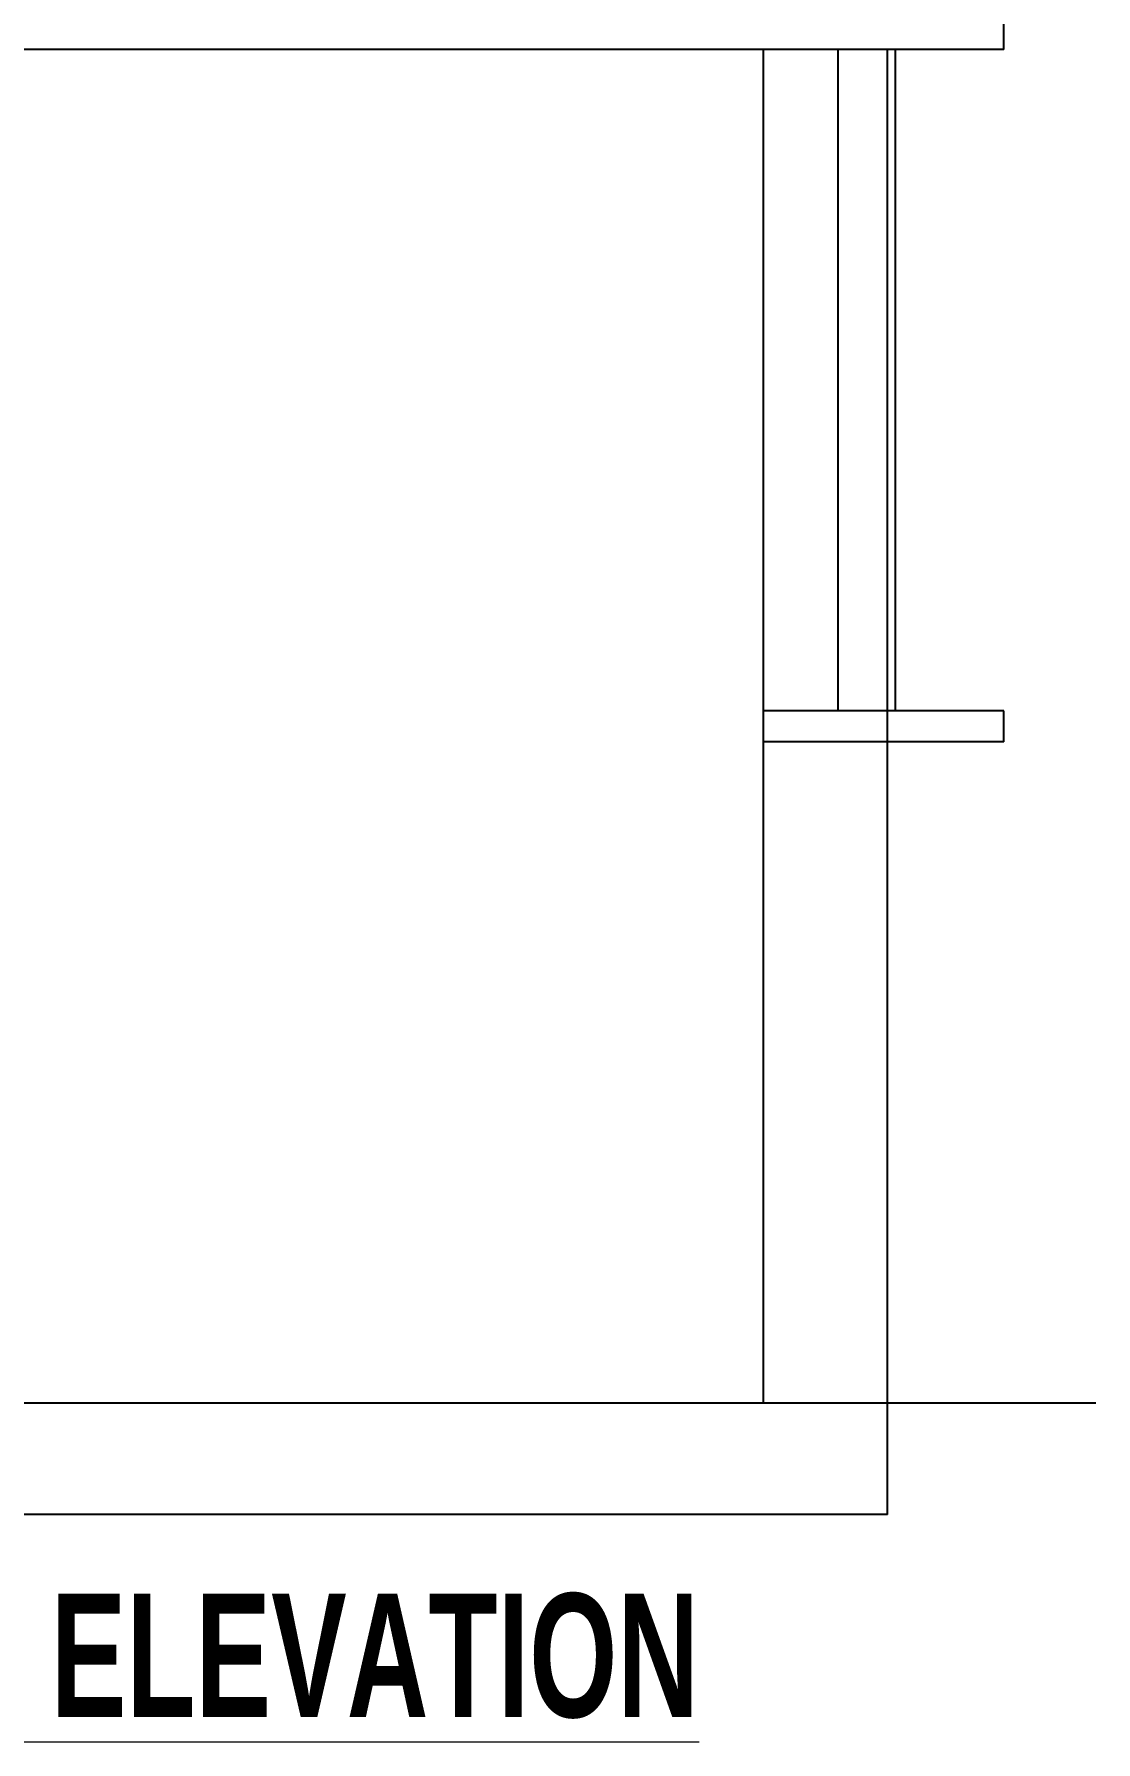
# Model space of a CAD drawing. Header units: inches. Extents: x -10117506 to -5032697, y -6529230 to -3253155.
# Drawn here: x -5045145.8 to -5044974.1, y -3258788.6 to -3258512.3 of the extents above; entities that cross this region are included whole.
import ezdxf

# ---------------------------------------------------------------- set-up
doc = ezdxf.new("R2010")
doc.units = ezdxf.units.IN
doc.header["$LTSCALE"] = 2
doc.header["$MEASUREMENT"] = 0
doc.layers.get('0').update_dxf_attribs({"linetype": 'CONTINUOUS'})
doc.layers.add('Text-100.w', color=254, linetype='CONTINUOUS', lineweight=9)
doc.styles.add('Arial', font='arial.ttf', dxfattribs={"width": 0.8, "height": 12})

msp = doc.modelspace()

# ---------------------------------------------------------------- linework, layer by layer
at = {"ltscale": 0.5}
for p, q in [((-5044988.95, -3258514.8), (-5044988.95, -3258509.8)), ((-5045027.84, -3258514.8), (-5045287.58, -3258514.8)), ((-5045027.84, -3258733.8), (-5045027.84, -3258514.8)), ((-5044988.95, -3258514.8), (-5045027.84, -3258514.8)), ((-5045015.81, -3258514.8), (-5045015.81, -3258621.8)), ((-5045007.8, -3258751.8), (-5045007.8, -3258514.8)), ((-5045006.56, -3258514.8), (-5045006.56, -3258621.8)), ((-5044988.95, -3258621.8), (-5045027.84, -3258621.8)), ((-5044988.95, -3258626.8), (-5044988.95, -3258621.8)), ((-5044988.95, -3258626.8), (-5045027.84, -3258626.8)), ((-5044974.08, -3258733.8), (-5045287.58, -3258733.8)), ((-5045007.8, -3258751.8), (-5045287.58, -3258751.8))]:
    msp.add_line(p, q, dxfattribs=at)

# ---------------------------------------------------------------- texts
at = {"layer": 'Text-100.w', "insert": (-5045128.36, -3258764.59), "char_height": 20, "width": 569.1024, "attachment_point": 2, "style": 'Arial'}
msp.add_mtext('\\A1;{\\fArial Narrow|b1|i0|c0|p34;\\L NORTH ELEVATION}', dxfattribs=at)

doc.saveas('drawing.dxf')
